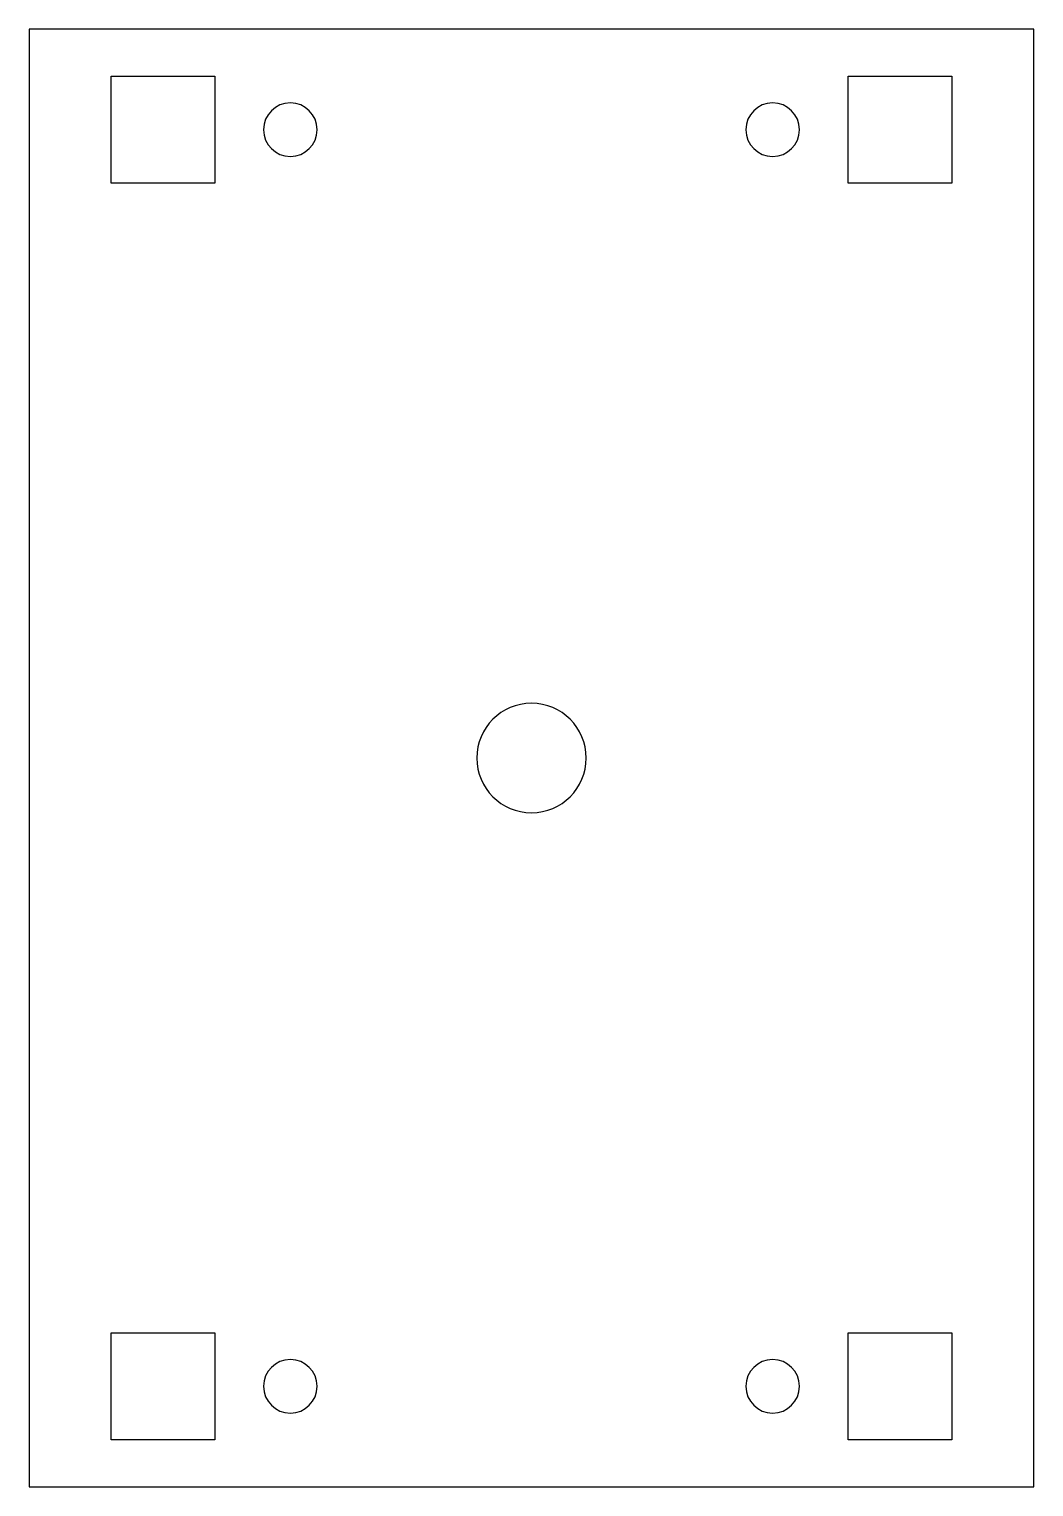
# Model space of a CAD drawing. Header units: millimetres. Extents: x -30 to 30, y -43.5 to 43.5.
import ezdxf

# ---------------------------------------------------------------- set-up
doc = ezdxf.new("R2010")
doc.units = ezdxf.units.MM
doc.layers.get('0').update_dxf_attribs({"lineweight": 70, "true_color": 0x8faf8f})

msp = doc.modelspace()

# ---------------------------------------------------------------- linework, layer by layer
at = {"color": 98, "lineweight": -3, "true_color": 0x054805}
for p, q in [((30.001, 43.5), (-30.001, 43.5)), ((-30.001, 43.5), (-30.001, -43.5)), ((30.001, -43.5), (30.001, 43.5)), ((-25.101, 34.3), (-25.101, 40.7)), ((-25.101, 40.7), (-18.901, 40.7)), ((-18.901, 40.7), (-18.901, 34.3)), ((18.901, 34.3), (18.901, 40.7)), ((18.901, 40.7), (25.101, 40.7)), ((25.101, 40.7), (25.101, 34.3)), ((-18.901, 34.3), (-25.101, 34.3)), ((25.101, 34.3), (18.901, 34.3)), ((-25.101, -40.7), (-25.101, -34.3)), ((-25.101, -34.3), (-18.901, -34.3)), ((-18.901, -34.3), (-18.901, -40.7)), ((18.901, -40.7), (18.901, -34.3)), ((18.901, -34.3), (25.101, -34.3)), ((25.101, -34.3), (25.101, -40.7)), ((-18.901, -40.7), (-25.101, -40.7)), ((25.101, -40.7), (18.901, -40.7)), ((-30.001, -43.5), (30.001, -43.5))]:
    msp.add_line(p, q, dxfattribs=at)
at = {"color": 98, "lineweight": -3, "true_color": 0x054805, "extrusion": (5.49932e-17, -7.56533e-18, -1)}
for centre, radius in [((14.401, 37.5), 1.6), ((-14.401, 37.5), 1.6), ((0, 0), 3.264), ((14.401, -37.5), 1.6), ((-14.401, -37.5), 1.6)]:
    msp.add_circle(centre, radius, dxfattribs=at)

doc.saveas('drawing.dxf')
